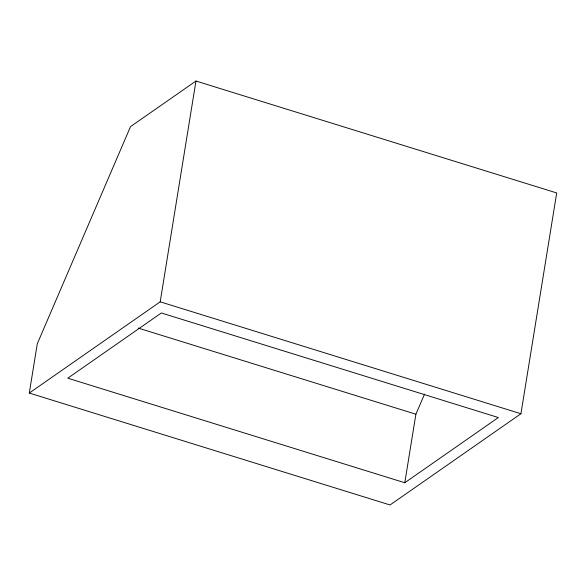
<?xml version="1.0" encoding="UTF-8"?>
<svg xmlns="http://www.w3.org/2000/svg" width="586" height="586" viewBox="0 0 586 586"><rect width="100%" height="100%" fill="white"/><g stroke="black" fill="none" stroke-linecap="round" stroke-linejoin="round"><path stroke-width="0.88" d="M29.3 393.052L37.284 343.777L130.51 126.642L195.958 81.029L556.7 192.948L520.939 413.738L390.042 504.971L29.3 393.052L160.198 301.819L195.958 81.029M404.787 482.747L498.342 417.532L161.333 312.975L67.778 378.19L404.787 482.747L415.884 414.214L424.572 394.092M160.198 301.819L520.939 413.738M138.245 328.079L415.884 414.214"/></g></svg>
